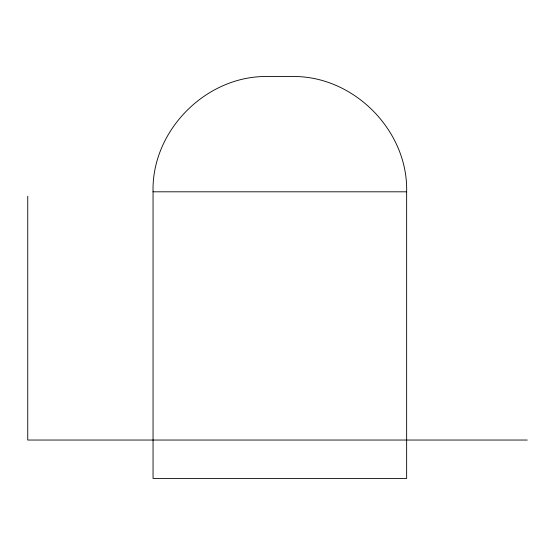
<?xml version="1.0" encoding="UTF-8"?>
<svg xmlns="http://www.w3.org/2000/svg" width="555" height="555" viewBox="0 0 555 555"><rect width="100%" height="100%" fill="white"/><g stroke="black" fill="none" stroke-linecap="round" stroke-linejoin="round"><path stroke-width="0.83" d="M153.048 191.808C151.473 130.217 206.731 74.96 268.322 76.534L291.375 76.534C352.959 74.96 408.216 130.217 406.642 191.808L406.642 478.465L153.048 478.465L153.048 191.808L406.642 191.808M527.25 440.039L27.75 440.039L27.75 196.213"/></g></svg>
